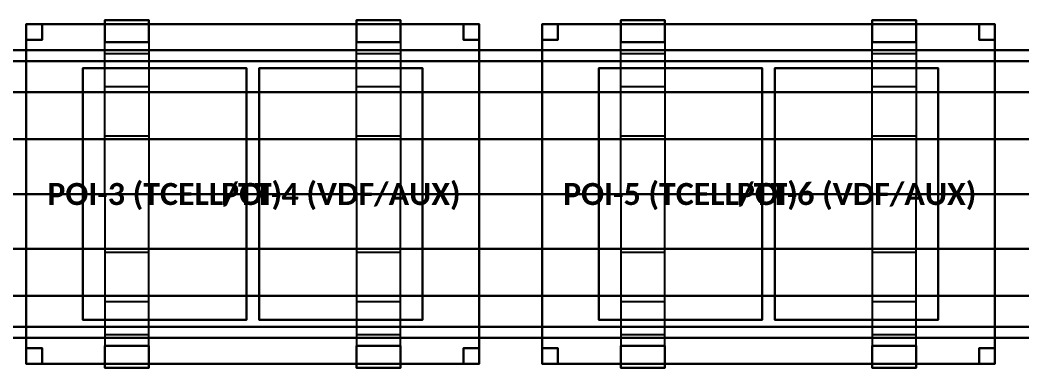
# Model space of a CAD drawing. Header units: metres. Extents: x -15 to 15, y -45.1 to 2.
# Drawn here: x -1.97 to -0.377, y -43.524 to -42.971 of the extents above; entities that cross this region are included whole.
import ezdxf
from ezdxf.enums import TextEntityAlignment as Align

# ---------------------------------------------------------------- set-up
doc = ezdxf.new("R2010")
doc.units = ezdxf.units.M
for name, color, linetype in [('EKP_POI_MODULLERI', 40, 'CONTINUOUS'), ('EKP_POI_TASIYICI_SASE', 30, 'CONTINUOUS'), ('MONTAJ_BORULARI', 2, 'CONTINUOUS')]:
    doc.layers.add(name, color=color, linetype=linetype)
doc.styles.get("Standard").update_dxf_attribs({"font": 'calibrib.ttf'})

msp = doc.modelspace()

# ---------------------------------------------------------------- linework, layer by layer
at = {"layer": 'EKP_POI_MODULLERI'}
for p, q in [((-1.61, -43.048, 5.535), (-1.87, -43.048, 5.535)), ((-1.87, -43.048, 5.535), (-1.87, -43.448, 5.535)), ((-1.61, -43.048, 5.885), (-1.87, -43.048, 5.885)), ((-1.87, -43.048, 5.885), (-1.87, -43.448, 5.885)), ((-1.87, -43.048, 5.535), (-1.87, -43.048, 5.885)), ((-1.61, -43.448, 5.535), (-1.61, -43.048, 5.535)), ((-1.61, -43.448, 5.885), (-1.61, -43.048, 5.885)), ((-1.61, -43.048, 5.535), (-1.61, -43.048, 5.885)), ((-1.33, -43.048, 5.535), (-1.59, -43.048, 5.535)), ((-1.59, -43.048, 5.535), (-1.59, -43.448, 5.535)), ((-1.33, -43.048, 5.885), (-1.59, -43.048, 5.885)), ((-1.59, -43.048, 5.885), (-1.59, -43.448, 5.885)), ((-1.59, -43.048, 5.535), (-1.59, -43.048, 5.885)), ((-1.33, -43.448, 5.535), (-1.33, -43.048, 5.535)), ((-1.33, -43.448, 5.885), (-1.33, -43.048, 5.885)), ((-1.33, -43.048, 5.535), (-1.33, -43.048, 5.885)), ((-0.79, -43.048, 5.535), (-1.05, -43.048, 5.535)), ((-1.05, -43.048, 5.535), (-1.05, -43.448, 5.535)), ((-0.79, -43.048, 5.885), (-1.05, -43.048, 5.885)), ((-1.05, -43.048, 5.885), (-1.05, -43.448, 5.885)), ((-1.05, -43.048, 5.535), (-1.05, -43.048, 5.885)), ((-0.79, -43.448, 5.535), (-0.79, -43.048, 5.535)), ((-0.79, -43.448, 5.885), (-0.79, -43.048, 5.885)), ((-0.79, -43.048, 5.535), (-0.79, -43.048, 5.885)), ((-0.51, -43.048, 5.535), (-0.77, -43.048, 5.535)), ((-0.77, -43.048, 5.535), (-0.77, -43.448, 5.535)), ((-0.51, -43.048, 5.885), (-0.77, -43.048, 5.885)), ((-0.77, -43.048, 5.885), (-0.77, -43.448, 5.885)), ((-0.77, -43.048, 5.535), (-0.77, -43.048, 5.885)), ((-0.51, -43.448, 5.535), (-0.51, -43.048, 5.535)), ((-0.51, -43.448, 5.885), (-0.51, -43.048, 5.885)), ((-0.51, -43.048, 5.535), (-0.51, -43.048, 5.885)), ((-1.87, -43.448, 5.535), (-1.61, -43.448, 5.535)), ((-1.87, -43.448, 5.885), (-1.61, -43.448, 5.885)), ((-1.87, -43.448, 5.535), (-1.87, -43.448, 5.885)), ((-1.61, -43.448, 5.535), (-1.61, -43.448, 5.885)), ((-1.59, -43.448, 5.535), (-1.33, -43.448, 5.535)), ((-1.59, -43.448, 5.885), (-1.33, -43.448, 5.885)), ((-1.59, -43.448, 5.535), (-1.59, -43.448, 5.885)), ((-1.33, -43.448, 5.535), (-1.33, -43.448, 5.885)), ((-1.05, -43.448, 5.535), (-0.79, -43.448, 5.535)), ((-1.05, -43.448, 5.885), (-0.79, -43.448, 5.885)), ((-1.05, -43.448, 5.535), (-1.05, -43.448, 5.885)), ((-0.79, -43.448, 5.535), (-0.79, -43.448, 5.885)), ((-0.77, -43.448, 5.535), (-0.51, -43.448, 5.535)), ((-0.77, -43.448, 5.885), (-0.51, -43.448, 5.885)), ((-0.77, -43.448, 5.535), (-0.77, -43.448, 5.885)), ((-0.51, -43.448, 5.535), (-0.51, -43.448, 5.885))]:
    msp.add_line(p, q, dxfattribs=at)
for points in [[(-1.87, -43.448, 5.535), (-1.61, -43.448, 5.535), (-1.61, -43.048, 5.535), (-1.87, -43.048, 5.535)], [(-1.87, -43.448, 5.885), (-1.61, -43.448, 5.885), (-1.61, -43.048, 5.885), (-1.87, -43.048, 5.885)], [(-1.87, -43.048, 5.535), (-1.61, -43.048, 5.535), (-1.61, -43.048, 5.885), (-1.87, -43.048, 5.885)], [(-1.87, -43.448, 5.535), (-1.87, -43.048, 5.535), (-1.87, -43.048, 5.885), (-1.87, -43.448, 5.885)], [(-1.61, -43.448, 5.535), (-1.61, -43.048, 5.535), (-1.61, -43.048, 5.885), (-1.61, -43.448, 5.885)], [(-1.59, -43.448, 5.535), (-1.33, -43.448, 5.535), (-1.33, -43.048, 5.535), (-1.59, -43.048, 5.535)], [(-1.59, -43.448, 5.885), (-1.33, -43.448, 5.885), (-1.33, -43.048, 5.885), (-1.59, -43.048, 5.885)], [(-1.59, -43.048, 5.535), (-1.33, -43.048, 5.535), (-1.33, -43.048, 5.885), (-1.59, -43.048, 5.885)], [(-1.59, -43.448, 5.535), (-1.59, -43.048, 5.535), (-1.59, -43.048, 5.885), (-1.59, -43.448, 5.885)], [(-1.33, -43.448, 5.535), (-1.33, -43.048, 5.535), (-1.33, -43.048, 5.885), (-1.33, -43.448, 5.885)], [(-1.05, -43.448, 5.535), (-0.79, -43.448, 5.535), (-0.79, -43.048, 5.535), (-1.05, -43.048, 5.535)], [(-1.05, -43.448, 5.885), (-0.79, -43.448, 5.885), (-0.79, -43.048, 5.885), (-1.05, -43.048, 5.885)], [(-1.05, -43.048, 5.535), (-0.79, -43.048, 5.535), (-0.79, -43.048, 5.885), (-1.05, -43.048, 5.885)], [(-1.05, -43.448, 5.535), (-1.05, -43.048, 5.535), (-1.05, -43.048, 5.885), (-1.05, -43.448, 5.885)], [(-0.79, -43.448, 5.535), (-0.79, -43.048, 5.535), (-0.79, -43.048, 5.885), (-0.79, -43.448, 5.885)], [(-0.77, -43.448, 5.535), (-0.51, -43.448, 5.535), (-0.51, -43.048, 5.535), (-0.77, -43.048, 5.535)], [(-0.77, -43.448, 5.885), (-0.51, -43.448, 5.885), (-0.51, -43.048, 5.885), (-0.77, -43.048, 5.885)], [(-0.77, -43.048, 5.535), (-0.51, -43.048, 5.535), (-0.51, -43.048, 5.885), (-0.77, -43.048, 5.885)], [(-0.77, -43.448, 5.535), (-0.77, -43.048, 5.535), (-0.77, -43.048, 5.885), (-0.77, -43.448, 5.885)], [(-0.51, -43.448, 5.535), (-0.51, -43.048, 5.535), (-0.51, -43.048, 5.885), (-0.51, -43.448, 5.885)], [(-1.87, -43.448, 5.535), (-1.61, -43.448, 5.535), (-1.61, -43.448, 5.885), (-1.87, -43.448, 5.885)], [(-1.59, -43.448, 5.535), (-1.33, -43.448, 5.535), (-1.33, -43.448, 5.885), (-1.59, -43.448, 5.885)], [(-1.05, -43.448, 5.535), (-0.79, -43.448, 5.535), (-0.79, -43.448, 5.885), (-1.05, -43.448, 5.885)], [(-0.77, -43.448, 5.535), (-0.51, -43.448, 5.535), (-0.51, -43.448, 5.885), (-0.77, -43.448, 5.885)]]:
    msp.add_3dface(points, dxfattribs=at)
at = {"layer": 'EKP_POI_TASIYICI_SASE'}
for p, q in [((-1.24, -42.978, 5.525), (-1.96, -42.978, 5.525)), ((-1.96, -42.978, 5.525), (-1.96, -43.518, 5.525)), ((-1.24, -42.978, 5.545), (-1.96, -42.978, 5.545)), ((-1.96, -42.978, 5.545), (-1.96, -43.518, 5.545)), ((-1.96, -42.978, 5.525), (-1.96, -42.978, 5.545)), ((-1.24, -42.978, 5.855), (-1.96, -42.978, 5.855)), ((-1.96, -42.978, 5.855), (-1.96, -43.518, 5.855)), ((-1.24, -42.978, 5.875), (-1.96, -42.978, 5.875)), ((-1.96, -42.978, 5.875), (-1.96, -43.518, 5.875)), ((-1.96, -42.978, 5.855), (-1.96, -42.978, 5.875)), ((-1.935, -42.978, 5.525), (-1.96, -42.978, 5.525)), ((-1.96, -42.978, 5.525), (-1.96, -43.003, 5.525)), ((-1.935, -42.978, 5.875), (-1.96, -42.978, 5.875)), ((-1.96, -42.978, 5.875), (-1.96, -43.003, 5.875)), ((-1.96, -42.978, 5.525), (-1.96, -42.978, 5.875)), ((-1.935, -43.003, 5.525), (-1.935, -42.978, 5.525)), ((-1.935, -43.003, 5.875), (-1.935, -42.978, 5.875)), ((-1.935, -42.978, 5.525), (-1.935, -42.978, 5.875)), ((-1.765, -42.9715, 5.2865), (-1.835, -42.9715, 5.2865)), ((-1.835, -42.9715, 5.2865), (-1.835, -43.0065, 5.2865)), ((-1.765, -42.9715, 5.3065), (-1.835, -42.9715, 5.3065)), ((-1.835, -42.9715, 5.3065), (-1.835, -43.0065, 5.3065)), ((-1.835, -42.9715, 5.2865), (-1.835, -42.9715, 5.3065)), ((-1.765, -43.0065, 5.2865), (-1.765, -42.9715, 5.2865)), ((-1.765, -43.0065, 5.3065), (-1.765, -42.9715, 5.3065)), ((-1.765, -42.9715, 5.2865), (-1.765, -42.9715, 5.3065)), ((-1.365, -42.9715, 5.2865), (-1.435, -42.9715, 5.2865)), ((-1.435, -42.9715, 5.2865), (-1.435, -43.0065, 5.2865)), ((-1.365, -42.9715, 5.3065), (-1.435, -42.9715, 5.3065)), ((-1.435, -42.9715, 5.3065), (-1.435, -43.0065, 5.3065)), ((-1.435, -42.9715, 5.2865), (-1.435, -42.9715, 5.3065)), ((-1.365, -43.0065, 5.2865), (-1.365, -42.9715, 5.2865)), ((-1.365, -43.0065, 5.3065), (-1.365, -42.9715, 5.3065)), ((-1.365, -42.9715, 5.2865), (-1.365, -42.9715, 5.3065)), ((-1.24, -42.978, 5.525), (-1.265, -42.978, 5.525)), ((-1.265, -42.978, 5.525), (-1.265, -43.003, 5.525)), ((-1.24, -42.978, 5.875), (-1.265, -42.978, 5.875)), ((-1.265, -42.978, 5.875), (-1.265, -43.003, 5.875)), ((-1.265, -42.978, 5.525), (-1.265, -42.978, 5.875)), ((-1.24, -43.518, 5.525), (-1.24, -42.978, 5.525)), ((-1.24, -43.518, 5.545), (-1.24, -42.978, 5.545)), ((-1.24, -42.978, 5.525), (-1.24, -42.978, 5.545)), ((-1.24, -43.518, 5.855), (-1.24, -42.978, 5.855)), ((-1.24, -43.518, 5.875), (-1.24, -42.978, 5.875)), ((-1.24, -42.978, 5.855), (-1.24, -42.978, 5.875)), ((-1.24, -43.003, 5.525), (-1.24, -42.978, 5.525)), ((-1.24, -43.003, 5.875), (-1.24, -42.978, 5.875)), ((-1.24, -42.978, 5.525), (-1.24, -42.978, 5.875)), ((-0.42, -42.978, 5.525), (-1.14, -42.978, 5.525)), ((-1.14, -42.978, 5.525), (-1.14, -43.518, 5.525)), ((-0.42, -42.978, 5.545), (-1.14, -42.978, 5.545)), ((-1.14, -42.978, 5.545), (-1.14, -43.518, 5.545)), ((-1.14, -42.978, 5.525), (-1.14, -42.978, 5.545)), ((-0.42, -42.978, 5.855), (-1.14, -42.978, 5.855)), ((-1.14, -42.978, 5.855), (-1.14, -43.518, 5.855)), ((-0.42, -42.978, 5.875), (-1.14, -42.978, 5.875)), ((-1.14, -42.978, 5.875), (-1.14, -43.518, 5.875)), ((-1.14, -42.978, 5.855), (-1.14, -42.978, 5.875)), ((-1.115, -42.978, 5.525), (-1.14, -42.978, 5.525)), ((-1.14, -42.978, 5.525), (-1.14, -43.003, 5.525)), ((-1.115, -42.978, 5.875), (-1.14, -42.978, 5.875)), ((-1.14, -42.978, 5.875), (-1.14, -43.003, 5.875)), ((-1.14, -42.978, 5.525), (-1.14, -42.978, 5.875)), ((-1.115, -43.003, 5.525), (-1.115, -42.978, 5.525)), ((-1.115, -43.003, 5.875), (-1.115, -42.978, 5.875)), ((-1.115, -42.978, 5.525), (-1.115, -42.978, 5.875)), ((-0.945, -42.9715, 5.2865), (-1.015, -42.9715, 5.2865)), ((-1.015, -42.9715, 5.2865), (-1.015, -43.0065, 5.2865)), ((-0.945, -42.9715, 5.3065), (-1.015, -42.9715, 5.3065)), ((-1.015, -42.9715, 5.3065), (-1.015, -43.0065, 5.3065)), ((-1.015, -42.9715, 5.2865), (-1.015, -42.9715, 5.3065)), ((-0.945, -43.0065, 5.2865), (-0.945, -42.9715, 5.2865)), ((-0.945, -43.0065, 5.3065), (-0.945, -42.9715, 5.3065)), ((-0.945, -42.9715, 5.2865), (-0.945, -42.9715, 5.3065)), ((-0.545, -42.9715, 5.2865), (-0.615, -42.9715, 5.2865)), ((-0.615, -42.9715, 5.2865), (-0.615, -43.0065, 5.2865)), ((-0.545, -42.9715, 5.3065), (-0.615, -42.9715, 5.3065)), ((-0.615, -42.9715, 5.3065), (-0.615, -43.0065, 5.3065)), ((-0.615, -42.9715, 5.2865), (-0.615, -42.9715, 5.3065)), ((-0.545, -43.0065, 5.2865), (-0.545, -42.9715, 5.2865)), ((-0.545, -43.0065, 5.3065), (-0.545, -42.9715, 5.3065)), ((-0.545, -42.9715, 5.2865), (-0.545, -42.9715, 5.3065)), ((-0.42, -42.978, 5.525), (-0.445, -42.978, 5.525)), ((-0.445, -42.978, 5.525), (-0.445, -43.003, 5.525)), ((-0.42, -42.978, 5.875), (-0.445, -42.978, 5.875)), ((-0.445, -42.978, 5.875), (-0.445, -43.003, 5.875)), ((-0.445, -42.978, 5.525), (-0.445, -42.978, 5.875)), ((-0.42, -43.518, 5.525), (-0.42, -42.978, 5.525)), ((-0.42, -43.518, 5.545), (-0.42, -42.978, 5.545)), ((-0.42, -42.978, 5.525), (-0.42, -42.978, 5.545)), ((-0.42, -43.518, 5.855), (-0.42, -42.978, 5.855)), ((-0.42, -43.518, 5.875), (-0.42, -42.978, 5.875)), ((-0.42, -42.978, 5.855), (-0.42, -42.978, 5.875)), ((-0.42, -43.003, 5.525), (-0.42, -42.978, 5.525)), ((-0.42, -43.003, 5.875), (-0.42, -42.978, 5.875)), ((-0.42, -42.978, 5.525), (-0.42, -42.978, 5.875)), ((-1.96, -43.003, 5.525), (-1.935, -43.003, 5.525)), ((-1.96, -43.003, 5.875), (-1.935, -43.003, 5.875)), ((-1.96, -43.003, 5.525), (-1.96, -43.003, 5.875)), ((-1.935, -43.003, 5.525), (-1.935, -43.003, 5.875)), ((-1.835, -43.0065, 5.2965), (-1.765, -43.0065, 5.2965)), ((-1.835, -43.0065, 5.2865), (-1.765, -43.0065, 5.2865)), ((-1.835, -43.0065, 5.3065), (-1.765, -43.0065, 5.3065)), ((-1.835, -43.0065, 5.2865), (-1.835, -43.0065, 5.3065)), ((-1.765, -43.0065, 5.2865), (-1.765, -43.0065, 5.3065)), ((-1.435, -43.0065, 5.2965), (-1.365, -43.0065, 5.2965)), ((-1.435, -43.0065, 5.2865), (-1.365, -43.0065, 5.2865)), ((-1.435, -43.0065, 5.3065), (-1.365, -43.0065, 5.3065)), ((-1.435, -43.0065, 5.2865), (-1.435, -43.0065, 5.3065)), ((-1.365, -43.0065, 5.2865), (-1.365, -43.0065, 5.3065)), ((-1.265, -43.003, 5.525), (-1.24, -43.003, 5.525)), ((-1.265, -43.003, 5.875), (-1.24, -43.003, 5.875)), ((-1.265, -43.003, 5.525), (-1.265, -43.003, 5.875)), ((-1.24, -43.003, 5.525), (-1.24, -43.003, 5.875)), ((-1.14, -43.003, 5.525), (-1.115, -43.003, 5.525)), ((-1.14, -43.003, 5.875), (-1.115, -43.003, 5.875)), ((-1.14, -43.003, 5.525), (-1.14, -43.003, 5.875)), ((-1.115, -43.003, 5.525), (-1.115, -43.003, 5.875)), ((-1.015, -43.0065, 5.2965), (-0.945, -43.0065, 5.2965)), ((-1.015, -43.0065, 5.2865), (-0.945, -43.0065, 5.2865)), ((-1.015, -43.0065, 5.3065), (-0.945, -43.0065, 5.3065)), ((-1.015, -43.0065, 5.2865), (-1.015, -43.0065, 5.3065)), ((-0.945, -43.0065, 5.2865), (-0.945, -43.0065, 5.3065)), ((-0.615, -43.0065, 5.2965), (-0.545, -43.0065, 5.2965)), ((-0.615, -43.0065, 5.2865), (-0.545, -43.0065, 5.2865)), ((-0.615, -43.0065, 5.3065), (-0.545, -43.0065, 5.3065)), ((-0.615, -43.0065, 5.2865), (-0.615, -43.0065, 5.3065)), ((-0.545, -43.0065, 5.2865), (-0.545, -43.0065, 5.3065)), ((-0.445, -43.003, 5.525), (-0.42, -43.003, 5.525)), ((-0.445, -43.003, 5.875), (-0.42, -43.003, 5.875)), ((-0.445, -43.003, 5.525), (-0.445, -43.003, 5.875)), ((-0.42, -43.003, 5.525), (-0.42, -43.003, 5.875)), ((-1.835, -43.0249, 5.3889), (-1.765, -43.0249, 5.3889)), ((-1.835, -43.0249, 5.2041), (-1.765, -43.0249, 5.2041)), ((-1.435, -43.0249, 5.3889), (-1.365, -43.0249, 5.3889)), ((-1.435, -43.0249, 5.2041), (-1.365, -43.0249, 5.2041)), ((-1.015, -43.0249, 5.3889), (-0.945, -43.0249, 5.3889)), ((-1.015, -43.0249, 5.2041), (-0.945, -43.0249, 5.2041)), ((-0.615, -43.0249, 5.3889), (-0.545, -43.0249, 5.3889)), ((-0.615, -43.0249, 5.2041), (-0.545, -43.0249, 5.2041)), ((-1.835, -43.0772, 5.4673), (-1.765, -43.0772, 5.4673)), ((-1.835, -43.0772, 5.1257), (-1.765, -43.0772, 5.1257)), ((-1.435, -43.0772, 5.4673), (-1.365, -43.0772, 5.4673)), ((-1.435, -43.0772, 5.1257), (-1.365, -43.0772, 5.1257)), ((-1.015, -43.0772, 5.4673), (-0.945, -43.0772, 5.4673)), ((-1.015, -43.0772, 5.1257), (-0.945, -43.0772, 5.1257)), ((-0.615, -43.0772, 5.4673), (-0.545, -43.0772, 5.4673)), ((-0.615, -43.0772, 5.1257), (-0.545, -43.0772, 5.1257)), ((-1.835, -43.1556, 5.5196), (-1.765, -43.1556, 5.5196)), ((-1.835, -43.1556, 5.0734), (-1.765, -43.1556, 5.0734)), ((-1.435, -43.1556, 5.5196), (-1.365, -43.1556, 5.5196)), ((-1.435, -43.1556, 5.0734), (-1.365, -43.1556, 5.0734)), ((-1.015, -43.1556, 5.5196), (-0.945, -43.1556, 5.5196)), ((-1.015, -43.1556, 5.0734), (-0.945, -43.1556, 5.0734)), ((-0.615, -43.1556, 5.5196), (-0.545, -43.1556, 5.5196)), ((-0.615, -43.1556, 5.0734), (-0.545, -43.1556, 5.0734)), ((-1.835, -43.248, 5.538), (-1.765, -43.248, 5.538)), ((-1.835, -43.248, 5.055), (-1.765, -43.248, 5.055)), ((-1.435, -43.248, 5.538), (-1.365, -43.248, 5.538)), ((-1.435, -43.248, 5.055), (-1.365, -43.248, 5.055)), ((-1.015, -43.248, 5.538), (-0.945, -43.248, 5.538)), ((-1.015, -43.248, 5.055), (-0.945, -43.248, 5.055)), ((-0.615, -43.248, 5.538), (-0.545, -43.248, 5.538)), ((-0.615, -43.248, 5.055), (-0.545, -43.248, 5.055)), ((-1.835, -43.3404, 5.0734), (-1.765, -43.3404, 5.0734)), ((-1.835, -43.3404, 5.5196), (-1.765, -43.3404, 5.5196)), ((-1.435, -43.3404, 5.0734), (-1.365, -43.3404, 5.0734)), ((-1.435, -43.3404, 5.5196), (-1.365, -43.3404, 5.5196)), ((-1.015, -43.3404, 5.0734), (-0.945, -43.3404, 5.0734)), ((-1.015, -43.3404, 5.5196), (-0.945, -43.3404, 5.5196)), ((-0.615, -43.3404, 5.0734), (-0.545, -43.3404, 5.0734)), ((-0.615, -43.3404, 5.5196), (-0.545, -43.3404, 5.5196)), ((-1.835, -43.4188, 5.1257), (-1.765, -43.4188, 5.1257)), ((-1.835, -43.4188, 5.4673), (-1.765, -43.4188, 5.4673)), ((-1.435, -43.4188, 5.1257), (-1.365, -43.4188, 5.1257)), ((-1.435, -43.4188, 5.4673), (-1.365, -43.4188, 5.4673)), ((-1.015, -43.4188, 5.1257), (-0.945, -43.4188, 5.1257)), ((-1.015, -43.4188, 5.4673), (-0.945, -43.4188, 5.4673)), ((-0.615, -43.4188, 5.1257), (-0.545, -43.4188, 5.1257)), ((-0.615, -43.4188, 5.4673), (-0.545, -43.4188, 5.4673)), ((-1.835, -43.4711, 5.2041), (-1.765, -43.4711, 5.2041)), ((-1.835, -43.4711, 5.3889), (-1.765, -43.4711, 5.3889)), ((-1.435, -43.4711, 5.2041), (-1.365, -43.4711, 5.2041)), ((-1.435, -43.4711, 5.3889), (-1.365, -43.4711, 5.3889)), ((-1.015, -43.4711, 5.2041), (-0.945, -43.4711, 5.2041)), ((-1.015, -43.4711, 5.3889), (-0.945, -43.4711, 5.3889)), ((-0.615, -43.4711, 5.2041), (-0.545, -43.4711, 5.2041)), ((-0.615, -43.4711, 5.3889), (-0.545, -43.4711, 5.3889)), ((-1.935, -43.493, 5.525), (-1.96, -43.493, 5.525)), ((-1.96, -43.493, 5.525), (-1.96, -43.518, 5.525)), ((-1.935, -43.493, 5.875), (-1.96, -43.493, 5.875)), ((-1.96, -43.493, 5.875), (-1.96, -43.518, 5.875)), ((-1.96, -43.493, 5.525), (-1.96, -43.493, 5.875)), ((-1.935, -43.518, 5.525), (-1.935, -43.493, 5.525)), ((-1.935, -43.518, 5.875), (-1.935, -43.493, 5.875)), ((-1.935, -43.493, 5.525), (-1.935, -43.493, 5.875)), ((-1.835, -43.4895, 5.2965), (-1.765, -43.4895, 5.2965)), ((-1.765, -43.4895, 5.2865), (-1.835, -43.4895, 5.2865)), ((-1.835, -43.4895, 5.2865), (-1.835, -43.5245, 5.2865)), ((-1.765, -43.4895, 5.3065), (-1.835, -43.4895, 5.3065)), ((-1.835, -43.4895, 5.3065), (-1.835, -43.5245, 5.3065)), ((-1.835, -43.4895, 5.2865), (-1.835, -43.4895, 5.3065)), ((-1.765, -43.5245, 5.2865), (-1.765, -43.4895, 5.2865)), ((-1.765, -43.5245, 5.3065), (-1.765, -43.4895, 5.3065)), ((-1.765, -43.4895, 5.2865), (-1.765, -43.4895, 5.3065)), ((-1.435, -43.4895, 5.2965), (-1.365, -43.4895, 5.2965)), ((-1.365, -43.4895, 5.2865), (-1.435, -43.4895, 5.2865)), ((-1.435, -43.4895, 5.2865), (-1.435, -43.5245, 5.2865)), ((-1.365, -43.4895, 5.3065), (-1.435, -43.4895, 5.3065)), ((-1.435, -43.4895, 5.3065), (-1.435, -43.5245, 5.3065)), ((-1.435, -43.4895, 5.2865), (-1.435, -43.4895, 5.3065)), ((-1.365, -43.5245, 5.2865), (-1.365, -43.4895, 5.2865)), ((-1.365, -43.5245, 5.3065), (-1.365, -43.4895, 5.3065)), ((-1.365, -43.4895, 5.2865), (-1.365, -43.4895, 5.3065)), ((-1.24, -43.493, 5.525), (-1.265, -43.493, 5.525)), ((-1.265, -43.493, 5.525), (-1.265, -43.518, 5.525)), ((-1.24, -43.493, 5.875), (-1.265, -43.493, 5.875)), ((-1.265, -43.493, 5.875), (-1.265, -43.518, 5.875)), ((-1.265, -43.493, 5.525), (-1.265, -43.493, 5.875)), ((-1.24, -43.518, 5.525), (-1.24, -43.493, 5.525)), ((-1.24, -43.518, 5.875), (-1.24, -43.493, 5.875)), ((-1.24, -43.493, 5.525), (-1.24, -43.493, 5.875)), ((-1.115, -43.493, 5.525), (-1.14, -43.493, 5.525)), ((-1.14, -43.493, 5.525), (-1.14, -43.518, 5.525)), ((-1.115, -43.493, 5.875), (-1.14, -43.493, 5.875)), ((-1.14, -43.493, 5.875), (-1.14, -43.518, 5.875)), ((-1.14, -43.493, 5.525), (-1.14, -43.493, 5.875)), ((-1.115, -43.518, 5.525), (-1.115, -43.493, 5.525)), ((-1.115, -43.518, 5.875), (-1.115, -43.493, 5.875)), ((-1.115, -43.493, 5.525), (-1.115, -43.493, 5.875)), ((-1.015, -43.4895, 5.2965), (-0.945, -43.4895, 5.2965)), ((-0.945, -43.4895, 5.2865), (-1.015, -43.4895, 5.2865)), ((-1.015, -43.4895, 5.2865), (-1.015, -43.5245, 5.2865)), ((-0.945, -43.4895, 5.3065), (-1.015, -43.4895, 5.3065)), ((-1.015, -43.4895, 5.3065), (-1.015, -43.5245, 5.3065)), ((-1.015, -43.4895, 5.2865), (-1.015, -43.4895, 5.3065)), ((-0.945, -43.5245, 5.2865), (-0.945, -43.4895, 5.2865)), ((-0.945, -43.5245, 5.3065), (-0.945, -43.4895, 5.3065)), ((-0.945, -43.4895, 5.2865), (-0.945, -43.4895, 5.3065)), ((-0.615, -43.4895, 5.2965), (-0.545, -43.4895, 5.2965)), ((-0.545, -43.4895, 5.2865), (-0.615, -43.4895, 5.2865)), ((-0.615, -43.4895, 5.2865), (-0.615, -43.5245, 5.2865)), ((-0.545, -43.4895, 5.3065), (-0.615, -43.4895, 5.3065)), ((-0.615, -43.4895, 5.3065), (-0.615, -43.5245, 5.3065)), ((-0.615, -43.4895, 5.2865), (-0.615, -43.4895, 5.3065)), ((-0.545, -43.5245, 5.2865), (-0.545, -43.4895, 5.2865)), ((-0.545, -43.5245, 5.3065), (-0.545, -43.4895, 5.3065)), ((-0.545, -43.4895, 5.2865), (-0.545, -43.4895, 5.3065)), ((-0.42, -43.493, 5.525), (-0.445, -43.493, 5.525)), ((-0.445, -43.493, 5.525), (-0.445, -43.518, 5.525)), ((-0.42, -43.493, 5.875), (-0.445, -43.493, 5.875)), ((-0.445, -43.493, 5.875), (-0.445, -43.518, 5.875)), ((-0.445, -43.493, 5.525), (-0.445, -43.493, 5.875)), ((-0.42, -43.518, 5.525), (-0.42, -43.493, 5.525)), ((-0.42, -43.518, 5.875), (-0.42, -43.493, 5.875)), ((-0.42, -43.493, 5.525), (-0.42, -43.493, 5.875)), ((-1.96, -43.518, 5.525), (-1.24, -43.518, 5.525)), ((-1.96, -43.518, 5.545), (-1.24, -43.518, 5.545)), ((-1.96, -43.518, 5.525), (-1.96, -43.518, 5.545)), ((-1.96, -43.518, 5.855), (-1.24, -43.518, 5.855)), ((-1.96, -43.518, 5.875), (-1.24, -43.518, 5.875)), ((-1.96, -43.518, 5.855), (-1.96, -43.518, 5.875)), ((-1.96, -43.518, 5.525), (-1.935, -43.518, 5.525)), ((-1.96, -43.518, 5.875), (-1.935, -43.518, 5.875)), ((-1.96, -43.518, 5.525), (-1.96, -43.518, 5.875)), ((-1.935, -43.518, 5.525), (-1.935, -43.518, 5.875)), ((-1.265, -43.518, 5.525), (-1.24, -43.518, 5.525)), ((-1.265, -43.518, 5.875), (-1.24, -43.518, 5.875)), ((-1.265, -43.518, 5.525), (-1.265, -43.518, 5.875)), ((-1.24, -43.518, 5.525), (-1.24, -43.518, 5.545)), ((-1.24, -43.518, 5.855), (-1.24, -43.518, 5.875)), ((-1.24, -43.518, 5.525), (-1.24, -43.518, 5.875)), ((-1.14, -43.518, 5.525), (-0.42, -43.518, 5.525)), ((-1.14, -43.518, 5.545), (-0.42, -43.518, 5.545)), ((-1.14, -43.518, 5.525), (-1.14, -43.518, 5.545)), ((-1.14, -43.518, 5.855), (-0.42, -43.518, 5.855)), ((-1.14, -43.518, 5.875), (-0.42, -43.518, 5.875)), ((-1.14, -43.518, 5.855), (-1.14, -43.518, 5.875)), ((-1.14, -43.518, 5.525), (-1.115, -43.518, 5.525)), ((-1.14, -43.518, 5.875), (-1.115, -43.518, 5.875)), ((-1.14, -43.518, 5.525), (-1.14, -43.518, 5.875)), ((-1.115, -43.518, 5.525), (-1.115, -43.518, 5.875)), ((-0.445, -43.518, 5.525), (-0.42, -43.518, 5.525)), ((-0.445, -43.518, 5.875), (-0.42, -43.518, 5.875)), ((-0.445, -43.518, 5.525), (-0.445, -43.518, 5.875)), ((-0.42, -43.518, 5.525), (-0.42, -43.518, 5.545)), ((-0.42, -43.518, 5.855), (-0.42, -43.518, 5.875)), ((-0.42, -43.518, 5.525), (-0.42, -43.518, 5.875)), ((-1.835, -43.5245, 5.2865), (-1.765, -43.5245, 5.2865)), ((-1.835, -43.5245, 5.3065), (-1.765, -43.5245, 5.3065)), ((-1.835, -43.5245, 5.2865), (-1.835, -43.5245, 5.3065)), ((-1.765, -43.5245, 5.2865), (-1.765, -43.5245, 5.3065)), ((-1.435, -43.5245, 5.2865), (-1.365, -43.5245, 5.2865)), ((-1.435, -43.5245, 5.3065), (-1.365, -43.5245, 5.3065)), ((-1.435, -43.5245, 5.2865), (-1.435, -43.5245, 5.3065)), ((-1.365, -43.5245, 5.2865), (-1.365, -43.5245, 5.3065)), ((-1.015, -43.5245, 5.2865), (-0.945, -43.5245, 5.2865)), ((-1.015, -43.5245, 5.3065), (-0.945, -43.5245, 5.3065)), ((-1.015, -43.5245, 5.2865), (-1.015, -43.5245, 5.3065)), ((-0.945, -43.5245, 5.2865), (-0.945, -43.5245, 5.3065)), ((-0.615, -43.5245, 5.2865), (-0.545, -43.5245, 5.2865)), ((-0.615, -43.5245, 5.3065), (-0.545, -43.5245, 5.3065)), ((-0.615, -43.5245, 5.2865), (-0.615, -43.5245, 5.3065)), ((-0.545, -43.5245, 5.2865), (-0.545, -43.5245, 5.3065))]:
    msp.add_line(p, q, dxfattribs=at)
for points in [[(-1.96, -43.518, 5.525), (-1.24, -43.518, 5.525), (-1.24, -42.978, 5.525), (-1.96, -42.978, 5.525)], [(-1.96, -43.518, 5.545), (-1.24, -43.518, 5.545), (-1.24, -42.978, 5.545), (-1.96, -42.978, 5.545)], [(-1.96, -42.978, 5.525), (-1.24, -42.978, 5.525), (-1.24, -42.978, 5.545), (-1.96, -42.978, 5.545)], [(-1.96, -43.518, 5.525), (-1.96, -42.978, 5.525), (-1.96, -42.978, 5.545), (-1.96, -43.518, 5.545)], [(-1.96, -43.518, 5.855), (-1.24, -43.518, 5.855), (-1.24, -42.978, 5.855), (-1.96, -42.978, 5.855)], [(-1.96, -43.518, 5.875), (-1.24, -43.518, 5.875), (-1.24, -42.978, 5.875), (-1.96, -42.978, 5.875)], [(-1.96, -42.978, 5.855), (-1.24, -42.978, 5.855), (-1.24, -42.978, 5.875), (-1.96, -42.978, 5.875)], [(-1.96, -43.518, 5.855), (-1.96, -42.978, 5.855), (-1.96, -42.978, 5.875), (-1.96, -43.518, 5.875)], [(-1.96, -43.003, 5.525), (-1.935, -43.003, 5.525), (-1.935, -42.978, 5.525), (-1.96, -42.978, 5.525)], [(-1.96, -43.003, 5.875), (-1.935, -43.003, 5.875), (-1.935, -42.978, 5.875), (-1.96, -42.978, 5.875)], [(-1.96, -42.978, 5.525), (-1.935, -42.978, 5.525), (-1.935, -42.978, 5.875), (-1.96, -42.978, 5.875)], [(-1.96, -43.003, 5.525), (-1.96, -42.978, 5.525), (-1.96, -42.978, 5.875), (-1.96, -43.003, 5.875)], [(-1.935, -43.003, 5.525), (-1.935, -42.978, 5.525), (-1.935, -42.978, 5.875), (-1.935, -43.003, 5.875)], [(-1.835, -43.0065, 5.2865), (-1.765, -43.0065, 5.2865), (-1.765, -42.9715, 5.2865), (-1.835, -42.9715, 5.2865)], [(-1.835, -43.0065, 5.3065), (-1.765, -43.0065, 5.3065), (-1.765, -42.9715, 5.3065), (-1.835, -42.9715, 5.3065)], [(-1.835, -42.9715, 5.2865), (-1.765, -42.9715, 5.2865), (-1.765, -42.9715, 5.3065), (-1.835, -42.9715, 5.3065)], [(-1.835, -43.0065, 5.2865), (-1.835, -42.9715, 5.2865), (-1.835, -42.9715, 5.3065), (-1.835, -43.0065, 5.3065)], [(-1.765, -43.0065, 5.2865), (-1.765, -42.9715, 5.2865), (-1.765, -42.9715, 5.3065), (-1.765, -43.0065, 5.3065)], [(-1.435, -43.0065, 5.2865), (-1.365, -43.0065, 5.2865), (-1.365, -42.9715, 5.2865), (-1.435, -42.9715, 5.2865)], [(-1.435, -43.0065, 5.3065), (-1.365, -43.0065, 5.3065), (-1.365, -42.9715, 5.3065), (-1.435, -42.9715, 5.3065)], [(-1.435, -42.9715, 5.2865), (-1.365, -42.9715, 5.2865), (-1.365, -42.9715, 5.3065), (-1.435, -42.9715, 5.3065)], [(-1.435, -43.0065, 5.2865), (-1.435, -42.9715, 5.2865), (-1.435, -42.9715, 5.3065), (-1.435, -43.0065, 5.3065)], [(-1.365, -43.0065, 5.2865), (-1.365, -42.9715, 5.2865), (-1.365, -42.9715, 5.3065), (-1.365, -43.0065, 5.3065)], [(-1.265, -43.003, 5.525), (-1.24, -43.003, 5.525), (-1.24, -42.978, 5.525), (-1.265, -42.978, 5.525)], [(-1.265, -43.003, 5.875), (-1.24, -43.003, 5.875), (-1.24, -42.978, 5.875), (-1.265, -42.978, 5.875)], [(-1.265, -42.978, 5.525), (-1.24, -42.978, 5.525), (-1.24, -42.978, 5.875), (-1.265, -42.978, 5.875)], [(-1.265, -43.003, 5.525), (-1.265, -42.978, 5.525), (-1.265, -42.978, 5.875), (-1.265, -43.003, 5.875)], [(-1.24, -43.518, 5.525), (-1.24, -42.978, 5.525), (-1.24, -42.978, 5.545), (-1.24, -43.518, 5.545)], [(-1.24, -43.518, 5.855), (-1.24, -42.978, 5.855), (-1.24, -42.978, 5.875), (-1.24, -43.518, 5.875)], [(-1.24, -43.003, 5.525), (-1.24, -42.978, 5.525), (-1.24, -42.978, 5.875), (-1.24, -43.003, 5.875)], [(-1.14, -43.518, 5.525), (-0.42, -43.518, 5.525), (-0.42, -42.978, 5.525), (-1.14, -42.978, 5.525)], [(-1.14, -43.518, 5.545), (-0.42, -43.518, 5.545), (-0.42, -42.978, 5.545), (-1.14, -42.978, 5.545)], [(-1.14, -42.978, 5.525), (-0.42, -42.978, 5.525), (-0.42, -42.978, 5.545), (-1.14, -42.978, 5.545)], [(-1.14, -43.518, 5.525), (-1.14, -42.978, 5.525), (-1.14, -42.978, 5.545), (-1.14, -43.518, 5.545)], [(-1.14, -43.518, 5.855), (-0.42, -43.518, 5.855), (-0.42, -42.978, 5.855), (-1.14, -42.978, 5.855)], [(-1.14, -43.518, 5.875), (-0.42, -43.518, 5.875), (-0.42, -42.978, 5.875), (-1.14, -42.978, 5.875)], [(-1.14, -42.978, 5.855), (-0.42, -42.978, 5.855), (-0.42, -42.978, 5.875), (-1.14, -42.978, 5.875)], [(-1.14, -43.518, 5.855), (-1.14, -42.978, 5.855), (-1.14, -42.978, 5.875), (-1.14, -43.518, 5.875)], [(-1.14, -43.003, 5.525), (-1.115, -43.003, 5.525), (-1.115, -42.978, 5.525), (-1.14, -42.978, 5.525)], [(-1.14, -43.003, 5.875), (-1.115, -43.003, 5.875), (-1.115, -42.978, 5.875), (-1.14, -42.978, 5.875)], [(-1.14, -42.978, 5.525), (-1.115, -42.978, 5.525), (-1.115, -42.978, 5.875), (-1.14, -42.978, 5.875)], [(-1.14, -43.003, 5.525), (-1.14, -42.978, 5.525), (-1.14, -42.978, 5.875), (-1.14, -43.003, 5.875)], [(-1.115, -43.003, 5.525), (-1.115, -42.978, 5.525), (-1.115, -42.978, 5.875), (-1.115, -43.003, 5.875)], [(-1.015, -43.0065, 5.2865), (-0.945, -43.0065, 5.2865), (-0.945, -42.9715, 5.2865), (-1.015, -42.9715, 5.2865)], [(-1.015, -43.0065, 5.3065), (-0.945, -43.0065, 5.3065), (-0.945, -42.9715, 5.3065), (-1.015, -42.9715, 5.3065)], [(-1.015, -42.9715, 5.2865), (-0.945, -42.9715, 5.2865), (-0.945, -42.9715, 5.3065), (-1.015, -42.9715, 5.3065)], [(-1.015, -43.0065, 5.2865), (-1.015, -42.9715, 5.2865), (-1.015, -42.9715, 5.3065), (-1.015, -43.0065, 5.3065)], [(-0.945, -43.0065, 5.2865), (-0.945, -42.9715, 5.2865), (-0.945, -42.9715, 5.3065), (-0.945, -43.0065, 5.3065)], [(-0.615, -43.0065, 5.2865), (-0.545, -43.0065, 5.2865), (-0.545, -42.9715, 5.2865), (-0.615, -42.9715, 5.2865)], [(-0.615, -43.0065, 5.3065), (-0.545, -43.0065, 5.3065), (-0.545, -42.9715, 5.3065), (-0.615, -42.9715, 5.3065)], [(-0.615, -42.9715, 5.2865), (-0.545, -42.9715, 5.2865), (-0.545, -42.9715, 5.3065), (-0.615, -42.9715, 5.3065)], [(-0.615, -43.0065, 5.2865), (-0.615, -42.9715, 5.2865), (-0.615, -42.9715, 5.3065), (-0.615, -43.0065, 5.3065)], [(-0.545, -43.0065, 5.2865), (-0.545, -42.9715, 5.2865), (-0.545, -42.9715, 5.3065), (-0.545, -43.0065, 5.3065)], [(-0.445, -43.003, 5.525), (-0.42, -43.003, 5.525), (-0.42, -42.978, 5.525), (-0.445, -42.978, 5.525)], [(-0.445, -43.003, 5.875), (-0.42, -43.003, 5.875), (-0.42, -42.978, 5.875), (-0.445, -42.978, 5.875)], [(-0.445, -42.978, 5.525), (-0.42, -42.978, 5.525), (-0.42, -42.978, 5.875), (-0.445, -42.978, 5.875)], [(-0.445, -43.003, 5.525), (-0.445, -42.978, 5.525), (-0.445, -42.978, 5.875), (-0.445, -43.003, 5.875)], [(-0.42, -43.518, 5.525), (-0.42, -42.978, 5.525), (-0.42, -42.978, 5.545), (-0.42, -43.518, 5.545)], [(-0.42, -43.518, 5.855), (-0.42, -42.978, 5.855), (-0.42, -42.978, 5.875), (-0.42, -43.518, 5.875)], [(-0.42, -43.003, 5.525), (-0.42, -42.978, 5.525), (-0.42, -42.978, 5.875), (-0.42, -43.003, 5.875)], [(-1.96, -43.003, 5.525), (-1.935, -43.003, 5.525), (-1.935, -43.003, 5.875), (-1.96, -43.003, 5.875)], [(-1.835, -43.0065, 5.2965), (-1.765, -43.0065, 5.2965), (-1.765, -43.248, 5.538), (-1.835, -43.248, 5.538)], [(-1.835, -43.0065, 5.2865), (-1.765, -43.0065, 5.2865), (-1.765, -43.0065, 5.3065), (-1.835, -43.0065, 5.3065)], [(-1.435, -43.0065, 5.2965), (-1.365, -43.0065, 5.2965), (-1.365, -43.248, 5.538), (-1.435, -43.248, 5.538)], [(-1.435, -43.0065, 5.2865), (-1.365, -43.0065, 5.2865), (-1.365, -43.0065, 5.3065), (-1.435, -43.0065, 5.3065)], [(-1.265, -43.003, 5.525), (-1.24, -43.003, 5.525), (-1.24, -43.003, 5.875), (-1.265, -43.003, 5.875)], [(-1.14, -43.003, 5.525), (-1.115, -43.003, 5.525), (-1.115, -43.003, 5.875), (-1.14, -43.003, 5.875)], [(-1.015, -43.0065, 5.2965), (-0.945, -43.0065, 5.2965), (-0.945, -43.248, 5.538), (-1.015, -43.248, 5.538)], [(-1.015, -43.0065, 5.2865), (-0.945, -43.0065, 5.2865), (-0.945, -43.0065, 5.3065), (-1.015, -43.0065, 5.3065)], [(-0.615, -43.0065, 5.2965), (-0.545, -43.0065, 5.2965), (-0.545, -43.248, 5.538), (-0.615, -43.248, 5.538)], [(-0.615, -43.0065, 5.2865), (-0.545, -43.0065, 5.2865), (-0.545, -43.0065, 5.3065), (-0.615, -43.0065, 5.3065)], [(-0.445, -43.003, 5.525), (-0.42, -43.003, 5.525), (-0.42, -43.003, 5.875), (-0.445, -43.003, 5.875)], [(-1.835, -43.0249, 5.3889), (-1.765, -43.0249, 5.3889), (-1.765, -43.248, 5.538), (-1.835, -43.248, 5.538)], [(-1.835, -43.0249, 5.2041), (-1.765, -43.0249, 5.2041), (-1.765, -43.248, 5.538), (-1.835, -43.248, 5.538)], [(-1.435, -43.0249, 5.3889), (-1.365, -43.0249, 5.3889), (-1.365, -43.248, 5.538), (-1.435, -43.248, 5.538)], [(-1.435, -43.0249, 5.2041), (-1.365, -43.0249, 5.2041), (-1.365, -43.248, 5.538), (-1.435, -43.248, 5.538)], [(-1.015, -43.0249, 5.3889), (-0.945, -43.0249, 5.3889), (-0.945, -43.248, 5.538), (-1.015, -43.248, 5.538)], [(-1.015, -43.0249, 5.2041), (-0.945, -43.0249, 5.2041), (-0.945, -43.248, 5.538), (-1.015, -43.248, 5.538)], [(-0.615, -43.0249, 5.3889), (-0.545, -43.0249, 5.3889), (-0.545, -43.248, 5.538), (-0.615, -43.248, 5.538)], [(-0.615, -43.0249, 5.2041), (-0.545, -43.0249, 5.2041), (-0.545, -43.248, 5.538), (-0.615, -43.248, 5.538)], [(-1.835, -43.0772, 5.4673), (-1.765, -43.0772, 5.4673), (-1.765, -43.248, 5.538), (-1.835, -43.248, 5.538)], [(-1.835, -43.0772, 5.1257), (-1.765, -43.0772, 5.1257), (-1.765, -43.248, 5.538), (-1.835, -43.248, 5.538)], [(-1.435, -43.0772, 5.4673), (-1.365, -43.0772, 5.4673), (-1.365, -43.248, 5.538), (-1.435, -43.248, 5.538)], [(-1.435, -43.0772, 5.1257), (-1.365, -43.0772, 5.1257), (-1.365, -43.248, 5.538), (-1.435, -43.248, 5.538)], [(-1.015, -43.0772, 5.4673), (-0.945, -43.0772, 5.4673), (-0.945, -43.248, 5.538), (-1.015, -43.248, 5.538)], [(-1.015, -43.0772, 5.1257), (-0.945, -43.0772, 5.1257), (-0.945, -43.248, 5.538), (-1.015, -43.248, 5.538)], [(-0.615, -43.0772, 5.4673), (-0.545, -43.0772, 5.4673), (-0.545, -43.248, 5.538), (-0.615, -43.248, 5.538)], [(-0.615, -43.0772, 5.1257), (-0.545, -43.0772, 5.1257), (-0.545, -43.248, 5.538), (-0.615, -43.248, 5.538)], [(-1.835, -43.1556, 5.5196), (-1.765, -43.1556, 5.5196), (-1.765, -43.248, 5.538), (-1.835, -43.248, 5.538)], [(-1.835, -43.1556, 5.0734), (-1.765, -43.1556, 5.0734), (-1.765, -43.248, 5.538), (-1.835, -43.248, 5.538)], [(-1.435, -43.1556, 5.5196), (-1.365, -43.1556, 5.5196), (-1.365, -43.248, 5.538), (-1.435, -43.248, 5.538)], [(-1.435, -43.1556, 5.0734), (-1.365, -43.1556, 5.0734), (-1.365, -43.248, 5.538), (-1.435, -43.248, 5.538)], [(-1.015, -43.1556, 5.5196), (-0.945, -43.1556, 5.5196), (-0.945, -43.248, 5.538), (-1.015, -43.248, 5.538)], [(-1.015, -43.1556, 5.0734), (-0.945, -43.1556, 5.0734), (-0.945, -43.248, 5.538), (-1.015, -43.248, 5.538)], [(-0.615, -43.1556, 5.5196), (-0.545, -43.1556, 5.5196), (-0.545, -43.248, 5.538), (-0.615, -43.248, 5.538)], [(-0.615, -43.1556, 5.0734), (-0.545, -43.1556, 5.0734), (-0.545, -43.248, 5.538), (-0.615, -43.248, 5.538)], [(-1.835, -43.248, 5.538), (-1.765, -43.248, 5.538), (-1.765, -43.248, 5.538), (-1.835, -43.248, 5.538)], [(-1.835, -43.248, 5.055), (-1.765, -43.248, 5.055), (-1.765, -43.248, 5.538), (-1.835, -43.248, 5.538)], [(-1.835, -43.3404, 5.0734), (-1.765, -43.3404, 5.0734), (-1.765, -43.248, 5.538), (-1.835, -43.248, 5.538)], [(-1.835, -43.4188, 5.1257), (-1.765, -43.4188, 5.1257), (-1.765, -43.248, 5.538), (-1.835, -43.248, 5.538)], [(-1.835, -43.4711, 5.2041), (-1.765, -43.4711, 5.2041), (-1.765, -43.248, 5.538), (-1.835, -43.248, 5.538)], [(-1.835, -43.4895, 5.2965), (-1.765, -43.4895, 5.2965), (-1.765, -43.248, 5.538), (-1.835, -43.248, 5.538)], [(-1.835, -43.4711, 5.3889), (-1.765, -43.4711, 5.3889), (-1.765, -43.248, 5.538), (-1.835, -43.248, 5.538)], [(-1.835, -43.4188, 5.4673), (-1.765, -43.4188, 5.4673), (-1.765, -43.248, 5.538), (-1.835, -43.248, 5.538)], [(-1.835, -43.3404, 5.5196), (-1.765, -43.3404, 5.5196), (-1.765, -43.248, 5.538), (-1.835, -43.248, 5.538)], [(-1.435, -43.248, 5.538), (-1.365, -43.248, 5.538), (-1.365, -43.248, 5.538), (-1.435, -43.248, 5.538)], [(-1.435, -43.248, 5.055), (-1.365, -43.248, 5.055), (-1.365, -43.248, 5.538), (-1.435, -43.248, 5.538)], [(-1.435, -43.3404, 5.0734), (-1.365, -43.3404, 5.0734), (-1.365, -43.248, 5.538), (-1.435, -43.248, 5.538)], [(-1.435, -43.4188, 5.1257), (-1.365, -43.4188, 5.1257), (-1.365, -43.248, 5.538), (-1.435, -43.248, 5.538)], [(-1.435, -43.4711, 5.2041), (-1.365, -43.4711, 5.2041), (-1.365, -43.248, 5.538), (-1.435, -43.248, 5.538)], [(-1.435, -43.4895, 5.2965), (-1.365, -43.4895, 5.2965), (-1.365, -43.248, 5.538), (-1.435, -43.248, 5.538)], [(-1.435, -43.4711, 5.3889), (-1.365, -43.4711, 5.3889), (-1.365, -43.248, 5.538), (-1.435, -43.248, 5.538)], [(-1.435, -43.4188, 5.4673), (-1.365, -43.4188, 5.4673), (-1.365, -43.248, 5.538), (-1.435, -43.248, 5.538)], [(-1.435, -43.3404, 5.5196), (-1.365, -43.3404, 5.5196), (-1.365, -43.248, 5.538), (-1.435, -43.248, 5.538)], [(-1.015, -43.248, 5.538), (-0.945, -43.248, 5.538), (-0.945, -43.248, 5.538), (-1.015, -43.248, 5.538)], [(-1.015, -43.248, 5.055), (-0.945, -43.248, 5.055), (-0.945, -43.248, 5.538), (-1.015, -43.248, 5.538)], [(-1.015, -43.3404, 5.0734), (-0.945, -43.3404, 5.0734), (-0.945, -43.248, 5.538), (-1.015, -43.248, 5.538)], [(-1.015, -43.4188, 5.1257), (-0.945, -43.4188, 5.1257), (-0.945, -43.248, 5.538), (-1.015, -43.248, 5.538)], [(-1.015, -43.4711, 5.2041), (-0.945, -43.4711, 5.2041), (-0.945, -43.248, 5.538), (-1.015, -43.248, 5.538)], [(-1.015, -43.4895, 5.2965), (-0.945, -43.4895, 5.2965), (-0.945, -43.248, 5.538), (-1.015, -43.248, 5.538)], [(-1.015, -43.4711, 5.3889), (-0.945, -43.4711, 5.3889), (-0.945, -43.248, 5.538), (-1.015, -43.248, 5.538)], [(-1.015, -43.4188, 5.4673), (-0.945, -43.4188, 5.4673), (-0.945, -43.248, 5.538), (-1.015, -43.248, 5.538)], [(-1.015, -43.3404, 5.5196), (-0.945, -43.3404, 5.5196), (-0.945, -43.248, 5.538), (-1.015, -43.248, 5.538)], [(-0.615, -43.248, 5.538), (-0.545, -43.248, 5.538), (-0.545, -43.248, 5.538), (-0.615, -43.248, 5.538)], [(-0.615, -43.248, 5.055), (-0.545, -43.248, 5.055), (-0.545, -43.248, 5.538), (-0.615, -43.248, 5.538)], [(-0.615, -43.3404, 5.0734), (-0.545, -43.3404, 5.0734), (-0.545, -43.248, 5.538), (-0.615, -43.248, 5.538)], [(-0.615, -43.4188, 5.1257), (-0.545, -43.4188, 5.1257), (-0.545, -43.248, 5.538), (-0.615, -43.248, 5.538)], [(-0.615, -43.4711, 5.2041), (-0.545, -43.4711, 5.2041), (-0.545, -43.248, 5.538), (-0.615, -43.248, 5.538)], [(-0.615, -43.4895, 5.2965), (-0.545, -43.4895, 5.2965), (-0.545, -43.248, 5.538), (-0.615, -43.248, 5.538)], [(-0.615, -43.4711, 5.3889), (-0.545, -43.4711, 5.3889), (-0.545, -43.248, 5.538), (-0.615, -43.248, 5.538)], [(-0.615, -43.4188, 5.4673), (-0.545, -43.4188, 5.4673), (-0.545, -43.248, 5.538), (-0.615, -43.248, 5.538)], [(-0.615, -43.3404, 5.5196), (-0.545, -43.3404, 5.5196), (-0.545, -43.248, 5.538), (-0.615, -43.248, 5.538)], [(-1.96, -43.518, 5.525), (-1.935, -43.518, 5.525), (-1.935, -43.493, 5.525), (-1.96, -43.493, 5.525)], [(-1.96, -43.518, 5.875), (-1.935, -43.518, 5.875), (-1.935, -43.493, 5.875), (-1.96, -43.493, 5.875)], [(-1.96, -43.493, 5.525), (-1.935, -43.493, 5.525), (-1.935, -43.493, 5.875), (-1.96, -43.493, 5.875)], [(-1.96, -43.518, 5.525), (-1.96, -43.493, 5.525), (-1.96, -43.493, 5.875), (-1.96, -43.518, 5.875)], [(-1.935, -43.518, 5.525), (-1.935, -43.493, 5.525), (-1.935, -43.493, 5.875), (-1.935, -43.518, 5.875)], [(-1.835, -43.5245, 5.2865), (-1.765, -43.5245, 5.2865), (-1.765, -43.4895, 5.2865), (-1.835, -43.4895, 5.2865)], [(-1.835, -43.5245, 5.3065), (-1.765, -43.5245, 5.3065), (-1.765, -43.4895, 5.3065), (-1.835, -43.4895, 5.3065)], [(-1.835, -43.4895, 5.2865), (-1.765, -43.4895, 5.2865), (-1.765, -43.4895, 5.3065), (-1.835, -43.4895, 5.3065)], [(-1.835, -43.5245, 5.2865), (-1.835, -43.4895, 5.2865), (-1.835, -43.4895, 5.3065), (-1.835, -43.5245, 5.3065)], [(-1.765, -43.5245, 5.2865), (-1.765, -43.4895, 5.2865), (-1.765, -43.4895, 5.3065), (-1.765, -43.5245, 5.3065)], [(-1.435, -43.5245, 5.2865), (-1.365, -43.5245, 5.2865), (-1.365, -43.4895, 5.2865), (-1.435, -43.4895, 5.2865)], [(-1.435, -43.5245, 5.3065), (-1.365, -43.5245, 5.3065), (-1.365, -43.4895, 5.3065), (-1.435, -43.4895, 5.3065)], [(-1.435, -43.4895, 5.2865), (-1.365, -43.4895, 5.2865), (-1.365, -43.4895, 5.3065), (-1.435, -43.4895, 5.3065)], [(-1.435, -43.5245, 5.2865), (-1.435, -43.4895, 5.2865), (-1.435, -43.4895, 5.3065), (-1.435, -43.5245, 5.3065)], [(-1.365, -43.5245, 5.2865), (-1.365, -43.4895, 5.2865), (-1.365, -43.4895, 5.3065), (-1.365, -43.5245, 5.3065)], [(-1.265, -43.518, 5.525), (-1.24, -43.518, 5.525), (-1.24, -43.493, 5.525), (-1.265, -43.493, 5.525)], [(-1.265, -43.518, 5.875), (-1.24, -43.518, 5.875), (-1.24, -43.493, 5.875), (-1.265, -43.493, 5.875)], [(-1.265, -43.493, 5.525), (-1.24, -43.493, 5.525), (-1.24, -43.493, 5.875), (-1.265, -43.493, 5.875)], [(-1.265, -43.518, 5.525), (-1.265, -43.493, 5.525), (-1.265, -43.493, 5.875), (-1.265, -43.518, 5.875)], [(-1.24, -43.518, 5.525), (-1.24, -43.493, 5.525), (-1.24, -43.493, 5.875), (-1.24, -43.518, 5.875)], [(-1.14, -43.518, 5.525), (-1.115, -43.518, 5.525), (-1.115, -43.493, 5.525), (-1.14, -43.493, 5.525)], [(-1.14, -43.518, 5.875), (-1.115, -43.518, 5.875), (-1.115, -43.493, 5.875), (-1.14, -43.493, 5.875)], [(-1.14, -43.493, 5.525), (-1.115, -43.493, 5.525), (-1.115, -43.493, 5.875), (-1.14, -43.493, 5.875)], [(-1.14, -43.518, 5.525), (-1.14, -43.493, 5.525), (-1.14, -43.493, 5.875), (-1.14, -43.518, 5.875)], [(-1.115, -43.518, 5.525), (-1.115, -43.493, 5.525), (-1.115, -43.493, 5.875), (-1.115, -43.518, 5.875)], [(-1.015, -43.5245, 5.2865), (-0.945, -43.5245, 5.2865), (-0.945, -43.4895, 5.2865), (-1.015, -43.4895, 5.2865)], [(-1.015, -43.5245, 5.3065), (-0.945, -43.5245, 5.3065), (-0.945, -43.4895, 5.3065), (-1.015, -43.4895, 5.3065)], [(-1.015, -43.4895, 5.2865), (-0.945, -43.4895, 5.2865), (-0.945, -43.4895, 5.3065), (-1.015, -43.4895, 5.3065)], [(-1.015, -43.5245, 5.2865), (-1.015, -43.4895, 5.2865), (-1.015, -43.4895, 5.3065), (-1.015, -43.5245, 5.3065)], [(-0.945, -43.5245, 5.2865), (-0.945, -43.4895, 5.2865), (-0.945, -43.4895, 5.3065), (-0.945, -43.5245, 5.3065)], [(-0.615, -43.5245, 5.2865), (-0.545, -43.5245, 5.2865), (-0.545, -43.4895, 5.2865), (-0.615, -43.4895, 5.2865)], [(-0.615, -43.5245, 5.3065), (-0.545, -43.5245, 5.3065), (-0.545, -43.4895, 5.3065), (-0.615, -43.4895, 5.3065)], [(-0.615, -43.4895, 5.2865), (-0.545, -43.4895, 5.2865), (-0.545, -43.4895, 5.3065), (-0.615, -43.4895, 5.3065)], [(-0.615, -43.5245, 5.2865), (-0.615, -43.4895, 5.2865), (-0.615, -43.4895, 5.3065), (-0.615, -43.5245, 5.3065)], [(-0.545, -43.5245, 5.2865), (-0.545, -43.4895, 5.2865), (-0.545, -43.4895, 5.3065), (-0.545, -43.5245, 5.3065)], [(-0.445, -43.518, 5.525), (-0.42, -43.518, 5.525), (-0.42, -43.493, 5.525), (-0.445, -43.493, 5.525)], [(-0.445, -43.518, 5.875), (-0.42, -43.518, 5.875), (-0.42, -43.493, 5.875), (-0.445, -43.493, 5.875)], [(-0.445, -43.493, 5.525), (-0.42, -43.493, 5.525), (-0.42, -43.493, 5.875), (-0.445, -43.493, 5.875)], [(-0.445, -43.518, 5.525), (-0.445, -43.493, 5.525), (-0.445, -43.493, 5.875), (-0.445, -43.518, 5.875)], [(-0.42, -43.518, 5.525), (-0.42, -43.493, 5.525), (-0.42, -43.493, 5.875), (-0.42, -43.518, 5.875)], [(-1.96, -43.518, 5.525), (-1.24, -43.518, 5.525), (-1.24, -43.518, 5.545), (-1.96, -43.518, 5.545)], [(-1.96, -43.518, 5.855), (-1.24, -43.518, 5.855), (-1.24, -43.518, 5.875), (-1.96, -43.518, 5.875)], [(-1.96, -43.518, 5.525), (-1.935, -43.518, 5.525), (-1.935, -43.518, 5.875), (-1.96, -43.518, 5.875)], [(-1.265, -43.518, 5.525), (-1.24, -43.518, 5.525), (-1.24, -43.518, 5.875), (-1.265, -43.518, 5.875)], [(-1.14, -43.518, 5.525), (-0.42, -43.518, 5.525), (-0.42, -43.518, 5.545), (-1.14, -43.518, 5.545)], [(-1.14, -43.518, 5.855), (-0.42, -43.518, 5.855), (-0.42, -43.518, 5.875), (-1.14, -43.518, 5.875)], [(-1.14, -43.518, 5.525), (-1.115, -43.518, 5.525), (-1.115, -43.518, 5.875), (-1.14, -43.518, 5.875)], [(-0.445, -43.518, 5.525), (-0.42, -43.518, 5.525), (-0.42, -43.518, 5.875), (-0.445, -43.518, 5.875)], [(-1.835, -43.5245, 5.2865), (-1.765, -43.5245, 5.2865), (-1.765, -43.5245, 5.3065), (-1.835, -43.5245, 5.3065)], [(-1.435, -43.5245, 5.2865), (-1.365, -43.5245, 5.2865), (-1.365, -43.5245, 5.3065), (-1.435, -43.5245, 5.3065)], [(-1.015, -43.5245, 5.2865), (-0.945, -43.5245, 5.2865), (-0.945, -43.5245, 5.3065), (-1.015, -43.5245, 5.3065)], [(-0.615, -43.5245, 5.2865), (-0.545, -43.5245, 5.2865), (-0.545, -43.5245, 5.3065), (-0.615, -43.5245, 5.3065)]]:
    msp.add_3dface(points, dxfattribs=at)
at = {"layer": 'MONTAJ_BORULARI'}
for p, q in [((-13, -43.0195, 5.2965), (7, -43.0195, 5.2965)), ((-13, -43.248, 5.525), (7, -43.248, 5.525)), ((-13, -43.248, 5.068), (7, -43.248, 5.068)), ((-13, -43.4765, 5.2965), (7, -43.4765, 5.2965))]:
    msp.add_line(p, q, dxfattribs=at)
for points in [[(-13, -43.0369, 5.3839), (7, -43.0369, 5.3839), (7, -43.0195, 5.2965), (-13, -43.0195, 5.2965)], [(-13, -43.0195, 5.2965), (7, -43.0195, 5.2965), (7, -43.0369, 5.2091), (-13, -43.0369, 5.2091)], [(-13, -43.0864, 5.4581), (7, -43.0864, 5.4581), (7, -43.0369, 5.3839), (-13, -43.0369, 5.3839)], [(-13, -43.0369, 5.2091), (7, -43.0369, 5.2091), (7, -43.0864, 5.1349), (-13, -43.0864, 5.1349)], [(-13, -43.1606, 5.5076), (7, -43.1606, 5.5076), (7, -43.0864, 5.4581), (-13, -43.0864, 5.4581)], [(-13, -43.0864, 5.1349), (7, -43.0864, 5.1349), (7, -43.1606, 5.0854), (-13, -43.1606, 5.0854)], [(-13, -43.248, 5.525), (7, -43.248, 5.525), (7, -43.1606, 5.5076), (-13, -43.1606, 5.5076)], [(-13, -43.1606, 5.0854), (7, -43.1606, 5.0854), (7, -43.248, 5.068), (-13, -43.248, 5.068)], [(-13, -43.248, 5.068), (7, -43.248, 5.068), (7, -43.3354, 5.0854), (-13, -43.3354, 5.0854)], [(-13, -43.3354, 5.5076), (7, -43.3354, 5.5076), (7, -43.248, 5.525), (-13, -43.248, 5.525)], [(-13, -43.3354, 5.0854), (7, -43.3354, 5.0854), (7, -43.4096, 5.1349), (-13, -43.4096, 5.1349)], [(-13, -43.4096, 5.4581), (7, -43.4096, 5.4581), (7, -43.3354, 5.5076), (-13, -43.3354, 5.5076)], [(-13, -43.4096, 5.1349), (7, -43.4096, 5.1349), (7, -43.4591, 5.2091), (-13, -43.4591, 5.2091)], [(-13, -43.4591, 5.3839), (7, -43.4591, 5.3839), (7, -43.4096, 5.4581), (-13, -43.4096, 5.4581)], [(-13, -43.4591, 5.2091), (7, -43.4591, 5.2091), (7, -43.4765, 5.2965), (-13, -43.4765, 5.2965)], [(-13, -43.4765, 5.2965), (7, -43.4765, 5.2965), (7, -43.4591, 5.3839), (-13, -43.4591, 5.3839)]]:
    msp.add_3dface(points, dxfattribs=at)

# ---------------------------------------------------------------- texts
at = {"layer": 'EKP_POI_MODULLERI'}
for s, p in [('POI-3 (TCELL/TT)', (-1.74, -43.248)), ('POI-4 (VDF/AUX)', (-1.46, -43.248)), ('POI-5 (TCELL/TT)', (-0.92, -43.248)), ('POI-6 (VDF/AUX)', (-0.64, -43.248))]:
    msp.add_text(s, height=0.035, dxfattribs=at).set_placement(p, align=Align.MIDDLE_CENTER)

doc.saveas('drawing.dxf')
